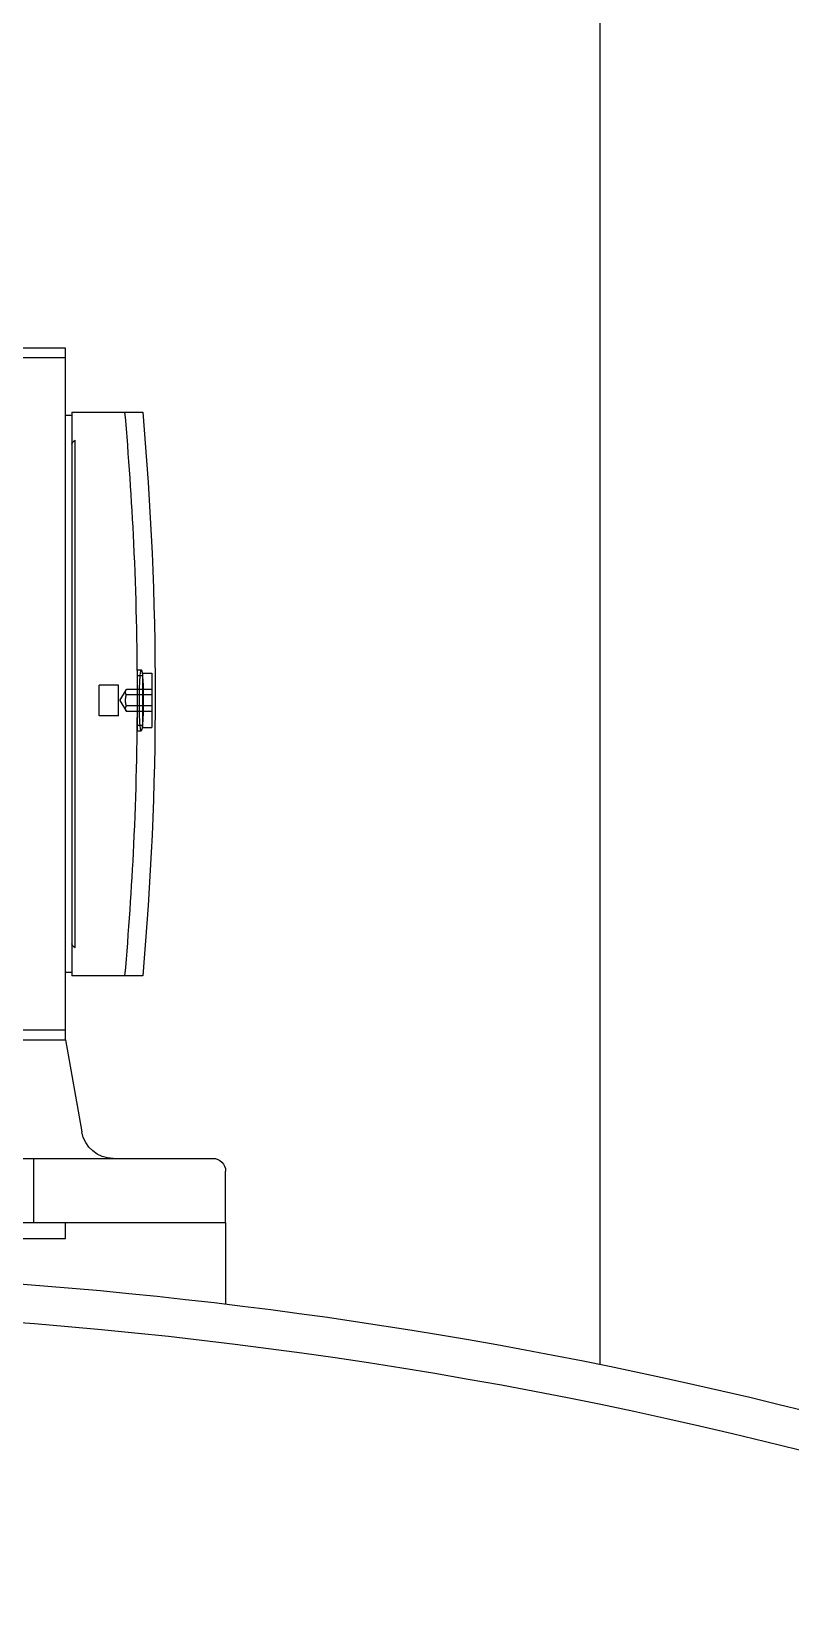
# Model space of a CAD drawing. Header units: millimetres. Extents: x 12318 to 17800, y 6541 to 10165.
# Drawn here: x 15038.1 to 15097.4, y 8533.4 to 8655.7 of the extents above; entities that cross this region are included whole.
import ezdxf

# ---------------------------------------------------------------- set-up
doc = ezdxf.new("R2010")
doc.units = ezdxf.units.MM
doc.layers.add('Equipment', color=123, linetype='Continuous')

# ---------------------------------------------------------------- blocks, each defined once
blk = doc.blocks.new('A$C6f4e16a3')
at = {"layer": 'Equipment'}
for p, q in [((913.93, 3215.13), (1163.93, 3215.13)), ((913.93, 3212.13), (913.93, 3215.13)), ((913.93, 3212.13), (990.93, 3212.13)), ((913.93, 3002.13), (913.93, 3212.13)), ((895.48, 3195.13), (889.81, 3195.13)), ((911.93, 3195.13), (895.48, 3195.13)), ((911.93, 3195.13), (911.93, 3019.13)), ((911.93, 3194.13), (913.93, 3194.13)), ((889.81, 3019.13), (895.48, 3019.13)), ((895.48, 3019.13), (911.93, 3019.13)), ((911.93, 3020.13), (913.93, 3020.13)), ((913.93, 2999.13), (908.86, 2970.39)), ((913.93, 3002.13), (990.93, 3002.13)), ((913.93, 2999.13), (913.93, 3002.13)), ((950.54, 2999.13), (913.93, 2999.13)), ((1209.93, 2962.13), (867.93, 2962.13)), ((863.93, 2942.13), (863.93, 2958.13)), ((1213.93, 2942.13), (863.93, 2942.13)), ((863.93, 2942.13), (863.93, 2916.67)), ((1213.93, 2942.13), (863.93, 2942.13)), ((913.93, 2937.13), (913.93, 2942.13)), ((913.93, 2937.13), (913.93, 2942.13)), ((1163.93, 2937.13), (913.93, 2937.13)), ((1163.93, 2937.13), (913.93, 2937.13))]:
    blk.add_line(p, q, dxfattribs=at)
at = {"layer": 'Equipment', "ltscale": 25.560991}
blk.add_line((910.93, 3027.88), (910.93, 3186.38), dxfattribs=at)
at = {"layer": 'Equipment', "ltscale": 25.837965}
for p, q in [((886.93, 3113.63), (886.93, 3096.63)), ((889.93, 3113.63), (889.93, 3096.63))]:
    blk.add_line(p, q, dxfattribs=at)
at = {"layer": 'Equipment', "ltscale": 5.71399}
for p, q in [((889.93, 3113.63), (886.93, 3113.63)), ((889.93, 3096.63), (886.93, 3096.63))]:
    blk.add_line(p, q, dxfattribs=at)
at = {"layer": 'Equipment', "ltscale": 2.856945}
for p, q in [((891.43, 3112.88), (889.93, 3112.88)), ((891.43, 3097.38), (889.93, 3097.38))]:
    blk.add_line(p, q, dxfattribs=at)
at = {"layer": 'Equipment', "ltscale": 2.229098}
blk.add_line((891.43, 3114.63), (890.26, 3114.63), dxfattribs=at)
at = {"layer": 'Equipment', "ltscale": 24.064772}
blk.add_line((891.43, 3095.63), (891.43, 3114.63), dxfattribs=at)
at = {"layer": 'Equipment', "ltscale": 19.351717}
for p, q in [((886.93, 3108.59), (894.93, 3108.59)), ((886.93, 3106.86), (894.93, 3106.86)), ((886.93, 3103.4), (894.93, 3103.4)), ((886.93, 3101.67), (894.93, 3101.67))]:
    blk.add_line(p, q, dxfattribs=at)
at = {"layer": 'Equipment', "ltscale": 7.618686}
for q in [(894.93, 3108.59), (894.93, 3101.67)]:
    blk.add_line((896.93, 3105.13), q, dxfattribs=at)
at = {"layer": 'Equipment', "ltscale": 24.318085}
for p, q in [((897.43, 3100.33), (897.43, 3109.93)), ((903.43, 3100.33), (903.43, 3109.93))]:
    blk.add_line(p, q, dxfattribs=at)
at = {"layer": 'Equipment', "ltscale": 11.42808}
for p, q in [((897.43, 3109.93), (903.43, 3109.93)), ((897.43, 3100.33), (903.43, 3100.33))]:
    blk.add_line(p, q, dxfattribs=at)
at = {"layer": 'Equipment', "ltscale": 2.156841}
blk.add_line((891.43, 3095.63), (890.3, 3095.63), dxfattribs=at)
at = {"layer": 'Equipment', "ltscale": 24.189648}
blk.add_line((923.86, 2942.13), (923.86, 2962.13), dxfattribs=at)
at = {"layer": 'Equipment'}
for centre, radius, start, end in [((1889.81, 3107.13), 1003.86, 174.97093, 185.02907), ((899.01, 2972.13), 10, 270, 350), ((867.93, 2958.13), 4, 90, 180), ((1038.93, 1458.23), 1468.9, 62.95796, 107.5529), ((1038.93, 1467.93), 1447.2, 63.18479, 116.81521)]:
    blk.add_arc(centre, radius, start, end, dxfattribs=at)
at = {"layer": 'Equipment', "ltscale": 3.183844}
for centre, major_axis, start_param, end_param in [((809.06, 3185.13), (-102.87, 0), 3.141593, 3.28114), ((809.06, 3029.13), (102.87, 0), 6.143638, 6.283185)]:
    blk.add_ellipse(centre, major_axis=major_axis, ratio=0.087489, start_param=start_param, end_param=end_param, dxfattribs=at)
at = {"layer": 'Equipment'}
blk.add_open_spline([(895.48, 3195.13), (894.26, 3181.36), (893.34, 3167.7), (891.94, 3138.24), (891.58, 3122.51), (891.58, 3091.75), (891.94, 3076.02), (893.34, 3046.56), (894.26, 3032.9), (895.48, 3019.13)], degree=3, knots=[-741.713558, -741.713558, -741.713558, -741.713558, -737.818639, -737.818639, -733.20595, -733.20595, -728.593262, -728.593262, -724.698343, -724.698343, -724.698343, -724.698343], dxfattribs=at)
at = {"layer": 'Equipment', "ltscale": 24.092216}
blk.add_open_spline([(890.26, 3114.63), (890.24, 3114.63), (890.22, 3114.62), (890.16, 3114.53), (890.11, 3114.39), (890.01, 3113.89), (889.95, 3113.45), (889.83, 3112.18), (889.77, 3111.27), (889.68, 3109.16), (889.65, 3107.98), (889.63, 3105.54), (889.63, 3104.31), (889.67, 3101.98), (889.7, 3100.9), (889.79, 3099), (889.85, 3098.18), (889.97, 3096.94), (890.02, 3096.48), (890.13, 3095.93), (890.18, 3095.77), (890.25, 3095.65), (890.27, 3095.63), (890.3, 3095.63)], degree=3, knots=[-4.694456, -4.694456, -4.694456, -4.694456, -4.610874, -4.610874, -4.400598, -4.400598, -4.108819, -4.108819, -3.735763, -3.735763, -3.359621, -3.359621, -2.993277, -2.993277, -2.64483, -2.64483, -2.310659, -2.310659, -2.021108, -2.021108, -1.804711, -1.804711, -1.699555, -1.699555, -1.699555, -1.699555], dxfattribs=at)
at = {"layer": 'Equipment', "ltscale": 24.089067}
blk.add_open_spline([(890.3, 3095.63), (890.31, 3095.63), (890.33, 3095.64), (890.39, 3095.73), (890.44, 3095.86), (890.54, 3096.37), (890.59, 3096.8), (890.71, 3098.07), (890.76, 3098.98), (890.84, 3101.08), (890.86, 3102.26), (890.88, 3104.7), (890.88, 3105.94), (890.86, 3107.13), (890.84, 3108.28), (890.81, 3109.37), (890.73, 3111.28), (890.68, 3112.09), (890.58, 3113.33), (890.52, 3113.78), (890.42, 3114.34), (890.37, 3114.49), (890.3, 3114.61), (890.28, 3114.63), (890.26, 3114.63)], degree=3, knots=[-1.699555, -1.699555, -1.699555, -1.699555, -1.616749, -1.616749, -1.40675, -1.40675, -1.115699, -1.115699, -0.742821, -0.742821, -0.366598, -0.366598, 0, 0, 0, 0.351812, 0.351812, 0.685737, 0.685737, 0.974519, 0.974519, 1.190605, 1.190605, 1.294973, 1.294973, 1.294973, 1.294973], dxfattribs=at)
at = {"layer": 'Equipment', "ltscale": 6.699291}
for points, weights in [([(894.93, 3106.86), (895.43, 3107.73), (894.93, 3108.59)], [3.6794919243, 4.24871130596, 3.67949192432]), ([(894.93, 3103.4), (895.43, 3105.13), (894.93, 3106.86)], [3.6794919243, 4.24871130596, 3.6794919243]), ([(894.93, 3101.67), (895.43, 3102.53), (894.93, 3103.4)], [3.67949192432, 4.24871130596, 3.6794919243])]:
    blk.add_rational_spline(points, weights, degree=2, dxfattribs=at)

msp = doc.modelspace()

# ---------------------------------------------------------------- linework, layer by layer
msp.add_lwpolyline([(15082.47, 8735.69), (15082.47, 8551.6)])

# ---------------------------------------------------------------- block references
at = {"xscale": -0.25, "yscale": 0.25, "zscale": 0.25}
msp.add_blockref('A$C6f4e16a3', (15269.21, 7827.14), dxfattribs=at)

doc.saveas('drawing.dxf')
